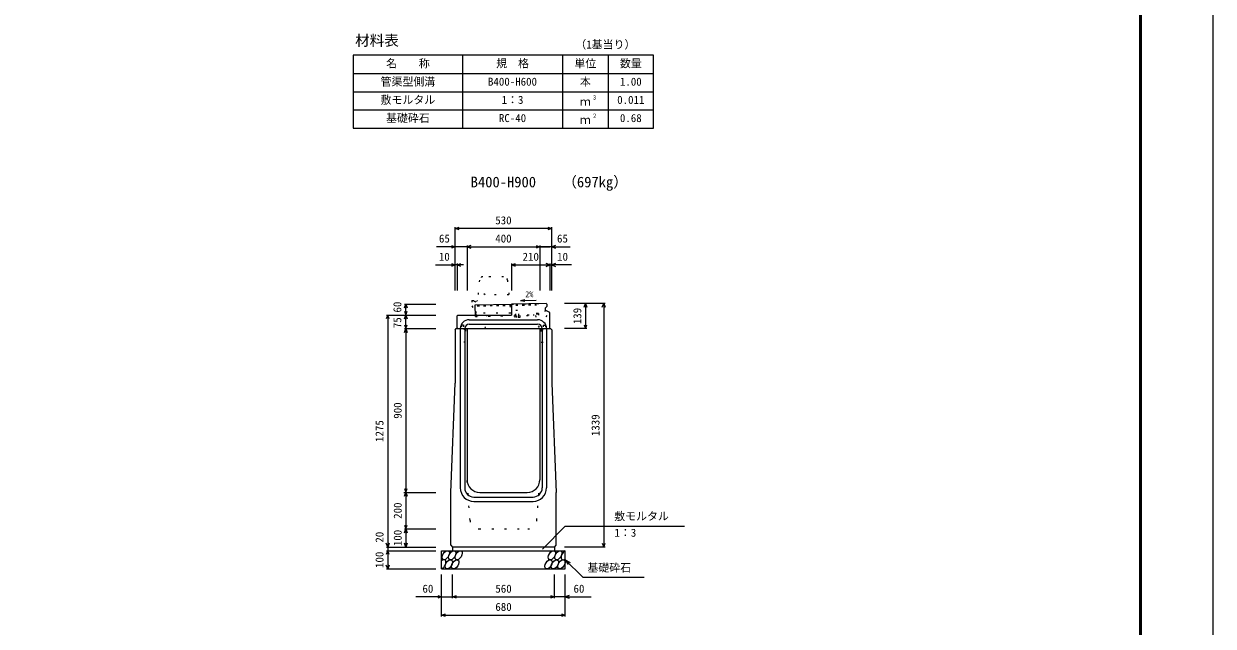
# Model space of a CAD drawing. Units: millimetres, scale not verified. Extents: x -12600 to 12600, y -5940 to 5940.
# Drawn here: x 6064 to 12600, y -693 to 2617 of the extents above; entities that cross this region are included whole.
import ezdxf
from ezdxf.enums import TextEntityAlignment as Align

# ---------------------------------------------------------------- set-up
doc = ezdxf.new("R2010")
doc.units = ezdxf.units.MM
doc.header["$LTSCALE"] = 40
doc.linetypes.add('DOTTED', pattern=[1.75, 0.25, -1.5])
for name, color, linetype, lineweight in [('0-0_DIM', 7, 'Continuous', 25), ('0-1_Defpoints', 5, 'Continuous', 25), ('0-2_HATCH', 6, 'DOTTED', 25), ('0-3_HYO', 3, 'Continuous', 25), ('0-4_HYO2', 4, 'Continuous', 25), ('0-5_OUTLINE', 3, 'Continuous', 25), ('0-6_OUTLINE2', 4, 'DOTTED', 25), ('0-7_TXT', 7, 'Continuous', 25), ('0-8_WAKU', 3, 'Continuous', 25)]:
    doc.layers.add(name, color=color, linetype=linetype, lineweight=lineweight)
doc.styles.add('ＭＳ ゴシック', font='')
doc.styles.get('ＭＳ ゴシック').set_extended_font_data('MS Gothic')

msp = doc.modelspace()

# ---------------------------------------------------------------- linework, layer by layer
at = {"layer": '0-0_DIM'}
for p, q in [((8435, 1151.46), (8435, 1498.96)), ((8965, 1491.46), (8435, 1491.46)), ((8965, 1151.46), (8965, 1498.96)), ((8435, 1391.46), (8333.02, 1391.46)), ((8500, 1391.46), (8435, 1391.46)), ((8500, 1398.96), (8500, 1151.46)), ((8500, 1391.46), (8900, 1391.46)), ((8900, 1398.96), (8900, 1151.46)), ((8900, 1391.46), (8955, 1391.46)), ((8965, 1391.46), (8900, 1391.46)), ((8965, 1391.46), (9066.98, 1391.46)), ((8326.62, 1291.46), (8435, 1291.46)), ((8445, 1291.46), (8435, 1291.46)), ((8445, 1298.96), (8445, 1151.46)), ((8481.3, 1291.46), (8445, 1291.46)), ((8745, 1298.96), (8745, 1151.46)), ((8745, 1291.46), (8955, 1291.46)), ((8955, 1298.96), (8955, 1151.46)), ((8955, 1291.46), (8965, 1291.46)), ((9073.38, 1291.46), (8965, 1291.46)), ((8156.5, 1076.46), (8329, 1076.46)), ((8164, 1016.46), (8164, 1076.46)), ((9258.5, 1080.46), (9036, 1080.46)), ((9151, 1080.46), (9151, 941.46)), ((9251, 1080.46), (9251, -258.54)), ((8056.5, 1016.46), (8329, 1016.46)), ((8064, 1016.46), (8064, -258.54)), ((8164, 941.46), (8164, 1016.46)), ((8156.5, 941.46), (8329, 941.46)), ((9158.5, 941.46), (9036, 941.46)), ((8153.25, 41.46), (8325.75, 41.46)), ((8156.5, 41.46), (8329, 41.46)), ((8156.5, -158.54), (8329, -158.54)), ((8164, -158.54), (8164, -258.54)), ((8913.77, -269.35), (9040, -143.11)), ((9040, -143.11), (9694.81, -143.11)), ((8056.5, -258.54), (8329, -258.54)), ((8064, -258.54), (8064, -278.54)), ((9258.5, -258.54), (9036, -258.54)), ((8056.5, -278.54), (8329, -278.54)), ((8064, -278.54), (8064, -378.54)), ((8056.5, -378.54), (8329, -378.54)), ((9040, -328.54), (9135.76, -424.29)), ((9040, -328.54), (9065.98, -343.54)), ((9040, -328.54), (9055, -354.52)), ((8360, -639.9), (8360, -408.54)), ((8420, -539.9), (8420, -408.54)), ((8980, -539.9), (8980, -408.54)), ((9040, -639.9), (9040, -408.54)), ((9135.76, -424.29), (9473.31, -424.29)), ((8360, -532.4), (8218.21, -532.4)), ((8360, -532.4), (8420, -532.4)), ((8420, -532.4), (8980, -532.4)), ((9040, -532.4), (8980, -532.4)), ((9040, -532.4), (9181.79, -532.4)), ((8360, -632.4), (9040, -632.4))]:
    msp.add_line(p, q, dxfattribs=at)
for points in [[(8456.14, 1483.77), (8435, 1491.46), (8456.14, 1499.16)], [(8943.86, 1499.16), (8965, 1491.46), (8943.86, 1483.77)], [(8413.86, 1399.16), (8435, 1391.46), (8413.86, 1383.77)], [(8521.14, 1399.16), (8500, 1391.46), (8521.14, 1383.77)], [(8878.86, 1399.16), (8900, 1391.46), (8878.86, 1383.77)], [(8986.14, 1399.16), (8965, 1391.46), (8986.14, 1383.77)], [(8413.86, 1299.16), (8435, 1291.46), (8413.86, 1283.77)], [(8466.14, 1283.77), (8445, 1291.46), (8466.14, 1299.16)], [(8766.14, 1283.77), (8745, 1291.46), (8766.14, 1299.16)], [(8933.86, 1283.77), (8955, 1291.46), (8933.86, 1299.16)], [(8986.14, 1299.16), (8965, 1291.46), (8986.14, 1283.77)], [(8156.3, 1055.32), (8164, 1076.46), (8171.7, 1055.32)], [(9143.3, 1059.32), (9151, 1080.46), (9158.7, 1059.32)], [(9243.3, 1059.32), (9251, 1080.46), (9258.7, 1059.32)], [(8071.7, 995.32), (8064, 1016.46), (8056.3, 995.32)], [(8156.3, 1037.61), (8164, 1016.46), (8171.7, 1037.61)], [(8156.3, 995.32), (8164, 1016.46), (8171.7, 995.32)], [(8156.3, 962.61), (8164, 941.46), (8171.7, 962.61)], [(8156.3, 920.32), (8164, 941.46), (8171.7, 920.32)], [(8164, 941.46), (8164, 41.46), (8164, -158.54)], [(9143.3, 962.61), (9151, 941.46), (9158.7, 962.61)], [(8156.3, 62.61), (8164, 41.46), (8171.7, 62.61)], [(8156.3, 20.32), (8164, 41.46), (8171.7, 20.32)], [(8156.3, -137.39), (8164, -158.54), (8171.7, -137.39)], [(8156.3, -179.68), (8164, -158.54), (8171.7, -179.68)], [(8071.7, -237.39), (8064, -258.54), (8056.3, -237.39)], [(8171.7, -237.39), (8164, -258.54), (8156.3, -237.39)], [(9243.3, -237.39), (9251, -258.54), (9258.7, -237.39)], [(8071.7, -299.68), (8064, -278.54), (8056.3, -299.68)], [(8071.7, -357.39), (8064, -378.54), (8056.3, -357.39)], [(8338.86, -524.71), (8360, -532.4), (8338.86, -540.1)], [(8441.14, -540.1), (8420, -532.4), (8441.14, -524.71)], [(8958.86, -524.71), (8980, -532.4), (8958.86, -540.1)], [(9061.14, -524.71), (9040, -532.4), (9061.14, -540.1)], [(8381.14, -640.1), (8360, -632.4), (8381.14, -624.71)], [(9018.86, -624.71), (9040, -632.4), (9018.86, -640.1)]]:
    msp.add_lwpolyline(points, dxfattribs=at)
at = {"layer": '0-1_Defpoints'}
msp.add_lwpolyline([(-4200, -5940), (12600, -5940), (12600, 5940), (-4200, 5940)], close=True, dxfattribs=at)
at = {"layer": '0-2_HATCH', "linetype": 'Continuous'}
for p, q in [((8545, 1072.65), (8745, 1076.46)), ((8546.23, 1008.16), (8545, 1072.65))]:
    msp.add_line(p, q, dxfattribs=at)
at = {"layer": '0-2_HATCH'}
for p, q in [((8550.64, 1012.75), (8549.5, 1072.74)), ((8557.3, 1072.89), (8558.44, 1012.9)), ((8560.8, 1072.96), (8561.94, 1012.97)), ((8564.3, 1073.02), (8565.44, 1013.03)), ((8592.59, 1073.56), (8593.74, 1013.57)), ((8596.09, 1073.63), (8597.24, 1013.64)), ((8599.59, 1073.69), (8600.74, 1013.71)), ((8627.89, 1074.23), (8629.03, 1014.24)), ((8631.39, 1074.3), (8632.53, 1014.31)), ((8634.89, 1074.37), (8636.03, 1014.38)), ((8663.18, 1074.9), (8664.32, 1014.92)), ((8666.68, 1074.97), (8667.82, 1014.98)), ((8670.18, 1075.04), (8671.32, 1015.05)), ((8698.47, 1075.58), (8699.62, 1015.59)), ((8701.97, 1075.64), (8703.12, 1015.66)), ((8705.47, 1075.71), (8706.62, 1015.72)), ((8734.17, 1076.26), (8735.31, 1016.27)), ((8737.27, 1076.32), (8738.41, 1016.33)), ((8741.17, 1076.39), (8742.31, 1016.4)), ((8745, 1076.46), (8893.94, 1079.3)), ((8769.06, 1076.92), (8770.2, 1016.93)), ((8772.56, 1076.99), (8773.79, 1012.5)), ((8776.06, 1077.05), (8777.2, 1017.07)), ((8804.36, 1077.59), (8805.5, 1017.6)), ((8807.85, 1077.66), (8809, 1017.67)), ((8811.35, 1077.73), (8812.5, 1017.74)), ((8840.05, 1078.27), (8841.19, 1018.28)), ((8843.15, 1078.33), (8844.38, 1013.84)), ((8847.05, 1078.41), (8848.19, 1018.42)), ((8874.94, 1078.94), (8876.09, 1018.95)), ((8878.44, 1079), (8879.58, 1019.02)), ((8883.08, 1019.08), (8881.94, 1079.07)), ((8890.58, 1019.23), (8889.44, 1079.21)), ((8895.17, 1014.81), (8893.94, 1079.3)), ((8546.23, 1008.16), (8895.17, 1014.81)), ((8550.64, 1012.75), (8890.58, 1019.23)), ((8606.96, 1013.82), (8607.05, 1009.32)), ((8762.32, 1012.28), (8790.01, 1012.81)), ((8762.32, 1012.28), (8762.51, 1002.28)), ((8790.2, 1002.81), (8762.51, 1002.28)), ((8767.62, 1042.39), (8783.61, 1042.69)), ((8768.19, 1012.39), (8767.62, 1042.39)), ((8770.7, 1012.44), (8770.89, 1002.44)), ((8781.67, 1012.65), (8781.86, 1002.65)), ((8784.18, 1012.7), (8783.61, 1042.69)), ((8790.01, 1012.81), (8790.2, 1002.81)), ((8865.59, 1018.75), (8865.67, 1014.25))]:
    msp.add_line(p, q, dxfattribs=at)
at = {"layer": '0-2_HATCH', "linetype": 'Continuous'}
for centre, start_param, end_param in [((8364.3, -353.54), 3.7419964, 7.318141), ((9037, -303.54), 0.6666252, 4.1103269)]:
    msp.add_ellipse(centre, major_axis=(14.54, 23.54), ratio=0.5792, start_param=start_param, end_param=end_param, dxfattribs=at)
for centre in [(8382.89, -303.54), (8399.77, -353.54), (8418.37, -303.54), (8435.25, -353.54), (8453.84, -303.54), (8947.45, -353.54), (8966.05, -303.54), (8982.93, -353.54), (9001.52, -303.54), (9018.41, -353.54)]:
    msp.add_ellipse(centre, major_axis=(14.54, 23.54), ratio=0.5792, dxfattribs=at)
at = {"layer": '0-3_HYO'}
for p, q in [((8475, 2443.36), (8475, 2043.36)), ((9025, 2443.36), (9025, 2043.36)), ((9275, 2443.36), (9275, 2043.36)), ((7875, 2343.36), (9525, 2343.36))]:
    msp.add_line(p, q, dxfattribs=at)
msp.add_lwpolyline([(7875, 2043.36), (9525, 2043.36), (9525, 2443.36), (7875, 2443.36)], close=True, dxfattribs=at)
at = {"layer": '0-4_HYO2'}
for p, q in [((7875, 2243.36), (9525, 2243.36)), ((7875, 2143.36), (9525, 2143.36))]:
    msp.add_line(p, q, dxfattribs=at)
at = {"layer": '0-5_OUTLINE', "linetype": 'DOTTED'}
for p, q in [((8568.19, 1208.41), (8557, 1096.46)), ((8700.46, 1226.41), (8586.66, 1226.41)), ((8721.8, 1208.45), (8740, 1026.46)), ((8527, 1096.46), (8527, 1066.46)), ((8527, 1096.46), (8535, 1096.46)), ((8527, 1066.46), (8550, 1026.46)), ((8535, 1096.46), (8545, 1086.46)), ((8740, 1026.46), (8550, 1026.46))]:
    msp.add_line(p, q, dxfattribs=at)
at = {"layer": '0-5_OUTLINE'}
for p, q in [((8934, 1080.06), (8745, 1076.46)), ((8745, 1076.46), (8745, 1016.46)), ((8930, 1053.46), (8939, 1063.46)), ((8930, 1053.46), (8930, 1043.46)), ((8450, 1016.46), (8745, 1016.46)), ((8955, 1030.46), (8930, 1043.46)), ((8435, 935.46), (8441, 941.46)), ((8435, 935.46), (8435, 641.46)), ((8441, 941.46), (8959, 941.46)), ((8445, 946.46), (8450, 941.46)), ((8500, 941.46), (8500, 111.46)), ((8900, 941.46), (8900, 111.46)), ((8959, 941.46), (8965, 935.46)), ((8965, 935.46), (8965, 641.46)), ((8410, 41.46), (8435, 641.46)), ((8965, 641.46), (8990, 41.46)), ((8410, -248.54), (8410, 41.46)), ((8570, 41.46), (8830, 41.46)), ((8990, -248.54), (8990, 41.46)), ((8410, -248.54), (8420, -258.54)), ((8980, -258.54), (8420, -258.54)), ((8420, -258.54), (8420, -278.54)), ((8980, -258.54), (8990, -248.54)), ((8980, -258.54), (8980, -278.54)), ((8360, -278.54), (9040, -278.54)), ((8360, -378.54), (8360, -278.54)), ((9040, -378.54), (9040, -278.54)), ((8360, -378.54), (9040, -378.54))]:
    msp.add_line(p, q, dxfattribs=at)
at = {"layer": '0-5_OUTLINE', "linetype": 'DOTTED'}
msp.add_lwpolyline([(8545, 1086.46), (8555, 1096.46), (8557, 1096.46)], dxfattribs=at)
at = {"layer": '0-5_OUTLINE'}
for points in [[(8934, 1080.06), (8939, 1075.16), (8939, 1063.46)], [(8445, 946.46), (8445, 1011.46), (8450, 1016.46)], [(8950, 941.46), (8955, 946.46), (8955, 1030.46)]]:
    msp.add_lwpolyline(points, dxfattribs=at)
at = {"layer": '0-5_OUTLINE', "linetype": 'DOTTED'}
for centre, start, end in [((8588.1, 1206.46), 94.13229, 174.40835), ((8701.9, 1206.46), 4.08463, 93.6009)]:
    msp.add_arc(centre, 20, start, end, dxfattribs=at)
at = {"layer": '0-5_OUTLINE'}
for centre, start, end in [((8570, 111.46), 180, 270), ((8830, 111.46), 270, 0)]:
    msp.add_arc(centre, 70, start, end, dxfattribs=at)
at = {"layer": '0-6_OUTLINE2'}
for p, q in [((8550, 1026.46), (8557, 1096.46)), ((8600, 941.46), (8606.72, 1009.32)), ((8875.67, 1014.44), (8895, 941.46)), ((8931.63, 1042.62), (8882.59, 988.31)), ((8892.97, 949.14), (8953.37, 1031.31)), ((8492, 936.96), (8436.5, 936.96)), ((8469, 961.96), (8481, 961.96)), ((8469, 961.96), (8469, 936.96)), ((8481, 961.96), (8481, 936.96)), ((8492, 936.96), (8492, 866.96)), ((8908, 936.46), (8964, 936.46)), ((8908, 936.46), (8908, 866.46)), ((8919, 961.46), (8931, 961.46)), ((8919, 961.46), (8919, 936.46)), ((8931, 961.46), (8931, 936.46)), ((8492, 866.96), (8435, 866.96)), ((8908, 866.46), (8965, 866.46)), ((8516.57, -112.23), (8500, 111.46)), ((8883.43, -112.23), (8900, 111.46)), ((8566.43, -158.54), (8833.57, -158.54))]:
    msp.add_line(p, q, dxfattribs=at)
at = {"layer": '0-6_OUTLINE2', "linetype": 'Continuous'}
for p, q in [((8512, 990.46), (8888, 990.46)), ((8463, 941.46), (8463, 66.46)), ((8487, 941.46), (8487, 66.46)), ((8512, 966.46), (8888, 966.46)), ((8913, 941.46), (8913, 66.46)), ((8937, 941.46), (8937, 66.46)), ((8537, 16.46), (8863, 16.46)), ((8537, -7.54), (8863, -7.54))]:
    msp.add_line(p, q, dxfattribs=at)
at = {"layer": '0-6_OUTLINE2'}
msp.add_lwpolyline([(8730, 1126.46), (8600, 1126.46), (8563, 1156.46)], dxfattribs=at)
at = {"layer": '0-6_OUTLINE2', "linetype": 'Continuous'}
for centre, radius, start, end in [((8512, 941.46), 49, 90, 180), ((8888, 941.46), 49, 0, 90), ((8512, 941.46), 25, 90, 180), ((8888, 941.46), 25, 0, 90), ((8537, 66.46), 74, 180, 270), ((8537, 66.46), 50, 180, 270), ((8863, 66.46), 50, 270, 0), ((8863, 66.46), 74, 270, 0)]:
    msp.add_arc(centre, radius, start, end, dxfattribs=at)
at = {"layer": '0-6_OUTLINE2'}
for centre, start, end in [((8566.43, -108.54), 184.23639, 270), ((8833.57, -108.54), 270, 355.76361)]:
    msp.add_arc(centre, 50, start, end, dxfattribs=at)
at = {"layer": '0-7_TXT'}
for q in [(8817.77, 1100.78), (8880.05, 1097.8), (8817.92, 1092.45)]:
    msp.add_line((8794.21, 1096.17), q, dxfattribs=at)
at = {"layer": '0-8_WAKU', "lineweight": 50}
msp.add_lwpolyline([(-3800, -5540), (12200, -5540), (12200, 5540), (-3800, 5540)], close=True, dxfattribs=at)

# ---------------------------------------------------------------- texts
at = {"layer": '0-0_DIM', "style": 'ＭＳ ゴシック'}
for s, p in [('530', (8655, 1501.46)), ('65', (8345.68, 1401.46)), ('400', (8655, 1401.46)), ('65', (8994.32, 1401.46)), ('10', (8345.16, 1301.46)), ('210', (8805, 1301.46)), ('10', (8994.84, 1301.46)), ('敷モルタル', (9308.94, -124.38)), ('1：3', (9309.94, -215.07)), ('基礎砕石', (9161.32, -407.12)), ('60', (8255, -522.4)), ('560', (8655.53, -522.4)), ('60', (9085, -522.4)), ('680', (8655.53, -622.4))]:
    msp.add_text(s, height=43.99, dxfattribs=at).set_placement(p, align=Align.BOTTOM_LEFT)
for s, p in [('60', (8152.16, 1030.08)), ('139', (9141, 965.96)), ('75', (8152.16, 944.32)), ('900', (8154, 446.46)), ('1339', (9241, 350.96)), ('1275', (8054, 318.96)), ('200', (8154, -103.54)), ('20', (8054, -234.22)), ('100', (8154, -253.54)), ('100', (8054, -373.54))]:
    msp.add_text(s, height=43.99, rotation=90, dxfattribs=at).set_placement(p, align=Align.BOTTOM_LEFT)
at = {"layer": '0-7_TXT', "style": 'ＭＳ ゴシック'}
for s, height, p in [('材料表', 58.65, (7885, 2478.36)), ('（1基当り）', 43.99, (9095, 2467.36)), ('名\u3000\u3000称', 43.99, (8055, 2363.36)), ('規\u3000格', 43.99, (8660, 2363.36)), ('単位', 43.99, (9090, 2363.36)), ('数量', 43.99, (9340, 2363.36)), ('管渠型側溝', 43.99, (8025, 2263.36)), ('B400-H600', 43.99, (8615, 2263.36)), ('本', 43.99, (9120, 2263.36)), ('1.00', 43.99, (9340, 2263.36)), ('敷モルタル', 43.99, (8025, 2163.36)), ('３', 21.99, (9185.54, 2193.73)), ('1：3', 43.99, (8690, 2163.36)), ('ｍ', 43.99, (9120, 2153.36)), ('0.011', 43.99, (9325, 2163.36)), ('基礎砕石', 43.99, (8055, 2063.36)), ('RC-40', 43.99, (8675, 2063.36)), ('ｍ', 43.99, (9120, 2053.36)), ('２', 21.99, (9185.54, 2093.73)), ('0.68', 43.99, (9340, 2063.36)), ('B400-H900', 58.65, (8520, 1700.44)), ('（697kg）', 58.65, (9023.7, 1700.44)), ('2%', 32.99, (8819.56, 1103.91))]:
    msp.add_text(s, height=height, dxfattribs=at).set_placement(p, align=Align.BOTTOM_LEFT)

doc.saveas('drawing.dxf')
